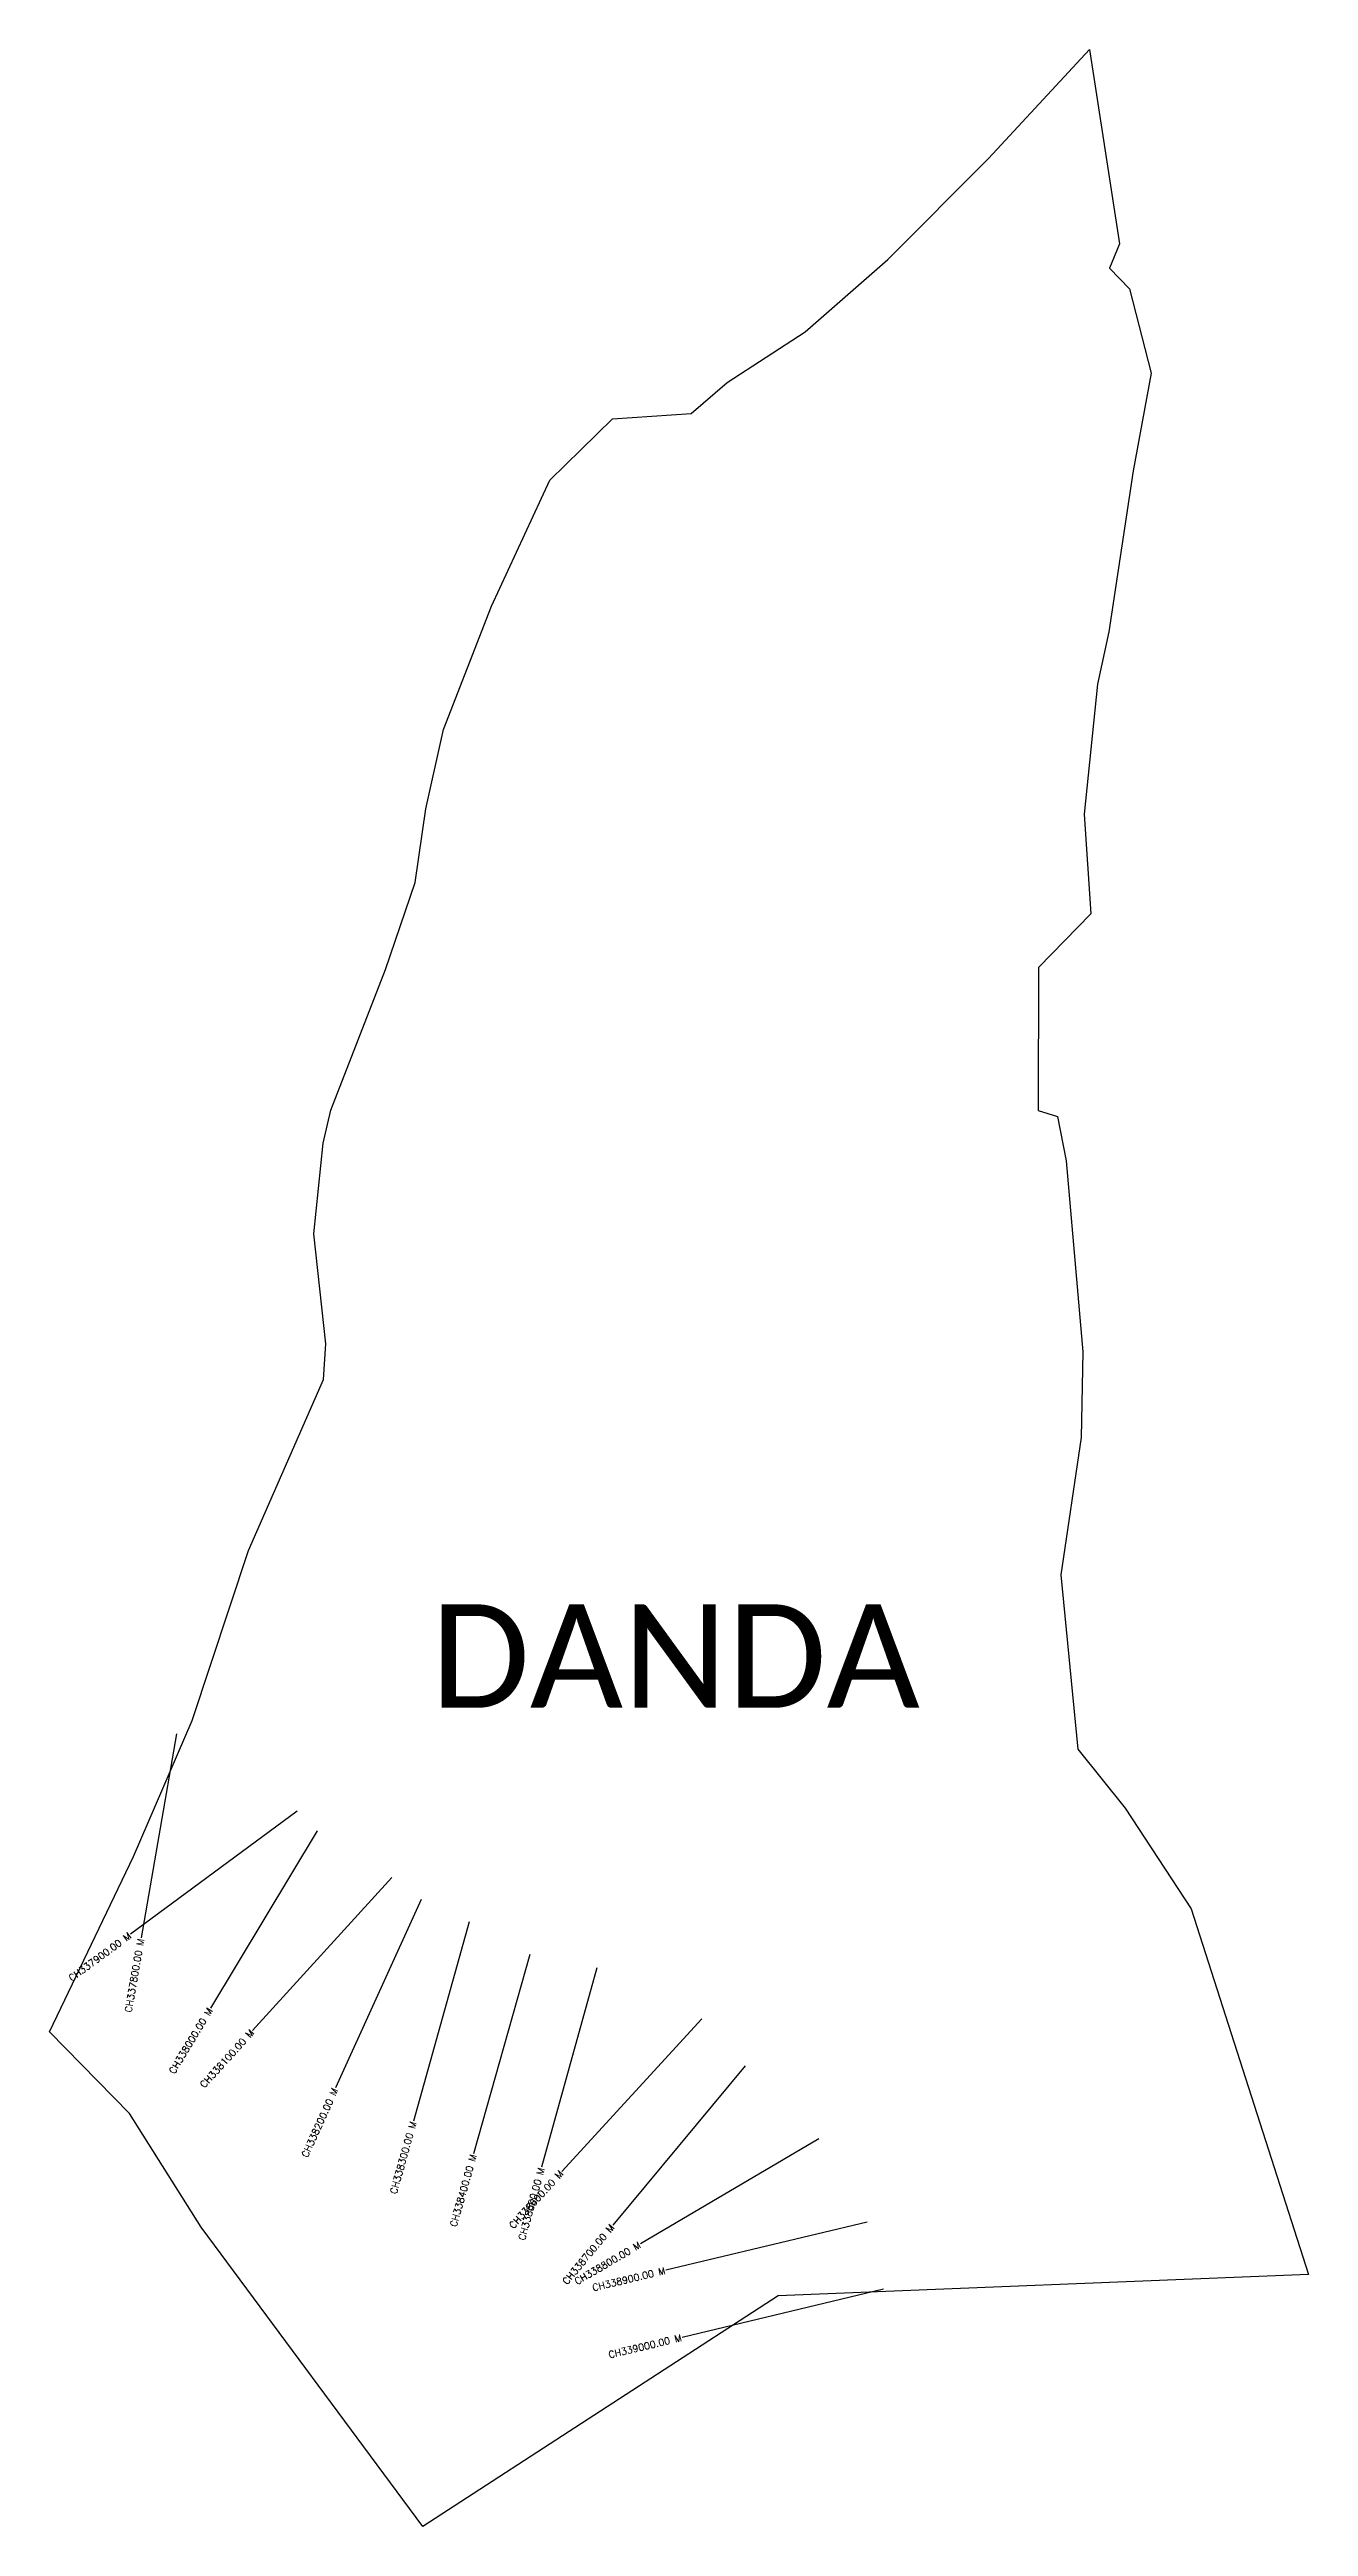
# Model space of a CAD drawing. Header units: metres. Extents: x 291565 to 293390, y 1989367 to 1992957.
import ezdxf
from ezdxf.enums import TextEntityAlignment as Align

# ---------------------------------------------------------------- set-up
doc = ezdxf.new("R2010")
doc.units = ezdxf.units.M
doc.header["$MEASUREMENT"] = 0
for name, color, linetype in [('CS', 134, 'Continuous'), ('CSMark', 6, 'Continuous'), ('village', 3, 'Continuous'), ('VILLAGE NAME', 250, 'Continuous')]:
    doc.layers.add(name, color=color, linetype=linetype)
doc.styles.get("Standard").update_dxf_attribs({"font": 'simplex.shx'})

msp = doc.modelspace()

# ---------------------------------------------------------------- linework, layer by layer
at = {"color": 6, "flags": 128}
msp.add_lwpolyline([(292381.2, 1992421.5), (292495.1, 1992429.1)], dxfattribs=at)
at = {"layer": 'CS'}
for p, q in [((291749.1, 1990515.3), (291697.9, 1990219.7)), ((291924, 1990403.5), (291682.8, 1990225.1)), ((291953.1, 1990375), (291798.6, 1990117.9)), ((292061.6, 1990307.5), (291859.6, 1990085.6)), ((292103.7, 1990275.4), (291979.8, 1990002.2)), ((292173.6, 1990243.2), (292092.8, 1989954.3)), ((292261.3, 1990195.5), (292179.9, 1989906.7)), ((292358.5, 1990176.4), (292278.4, 1989887.3)), ((292510.5, 1990102.5), (292307.9, 1989881.3)), ((292573.3, 1990034.2), (292381.5, 1989803.5)), ((292680.3, 1989928.5), (292421.8, 1989776.3)), ((292750.3, 1989807.9), (292458.6, 1989738)), ((292773.7, 1989710.7), (292481.9, 1989640.7))]:
    msp.add_line(p, q, dxfattribs=at)
at = {"layer": 'village', "color": 6}
for points in [[(292495.1, 1992429.1, 0), (292547.2, 1992474.3, 0), (292660.4, 1992547.9, 0), (292780.4, 1992652.8, 0), (292926.1, 1992799.1, 0), (293072.2, 1992956.9, 0), (293116.1, 1992675.4, 0), (293101.3, 1992640, 0), (293130.6, 1992609.9, 0), (293161.9, 1992487.8, 0), (293135.5, 1992346.3, 0), (293100.4, 1992113.1, 0), (293084, 1992037, 0), (293064.6, 1991848.7, 0), (293074.3, 1991704.2, 0), (292998.3, 1991626.4, 0), (292998.1, 1991418.9, 0), (293026.1, 1991410.5, 0), (293038.5, 1991346.2, 0), (293062.9, 1991069, 0), (293060.2, 1990945.2, 0), (293031.1, 1990746.1, 0), (293055.3, 1990493.5, 0)], [(293055.3, 1990493.5, 0), (293124.3, 1990408, 0), (293219.7, 1990262, 0), (293389.7, 1989731.8, 0), (292621.2, 1989700.9, 0), (292106.1, 1989366.6, 0), (291784.9, 1989800.3, 0), (291681.2, 1989965.3, 0), (291565.4, 1990083.5, 0), (291686.9, 1990337.9, 0), (291772.1, 1990534.9, 0), (291853.9, 1990781.2, 0), (291962.3, 1991029.3, 0), (291965.6, 1991081, 0), (291948.4, 1991240.1, 0), (291961.8, 1991371.8, 0), (291973.2, 1991419.6, 0), (292052, 1991623.5, 0), (292095.1, 1991749.7, 0), (292110.8, 1991856.2, 0), (292136.1, 1991971.4, 0), (292205.7, 1992150.1, 0), (292290.3, 1992332.8, 0), (292381.2, 1992421.5, 0)]]:
    msp.add_polyline3d(points, dxfattribs=at)

# ---------------------------------------------------------------- texts
at = {"layer": 'CSMark'}
for s, rotation, p in [('CH337900.00 M', 36.4848, (291681.9, 1990224.5)), ('CH337800.00 M', 80.1777, (291697.7, 1990218.7)), ('CH338000.00 M', 58.9924, (291798, 1990117)), ('CH338100.00 M', 47.6879, (291859, 1990084.9)), ('CH338200.00 M', 65.5986, (291979.4, 1990001.3)), ('CH338300.00 M', 74.3708, (292092.5, 1989953.4)), ('CH338400.00 M', 74.2559, (292179.6, 1989905.7)), ('CH338600.00 M', 47.5031, (292307.2, 1989880.5)), ('CH338500.00 M', 74.5237, (292278.2, 1989886.3)), ('CH338700.00 M', 50.2672, (292380.9, 1989802.7)), ('CH338800.00 M', 30.4774, (292420.9, 1989775.8)), ('CH338900.00 M', 13.4889, (292457.6, 1989737.7)), ('CH339000.00 M', 13.4889, (292481, 1989640.5))]:
    msp.add_text(s, height=10, rotation=rotation, dxfattribs=at).set_placement(p, align=Align.MIDDLE_RIGHT)
at = {"layer": 'VILLAGE NAME', "insert": (292117.5, 1990703.2), "char_height": 150, "attachment_point": 1}
msp.add_mtext_dynamic_manual_height_columns('{\\fCalibri|b0|i0|c0|p34;DANDA}', width=1877.914, gutter_width=1, heights=[0], dxfattribs=at)

doc.saveas('drawing.dxf')
